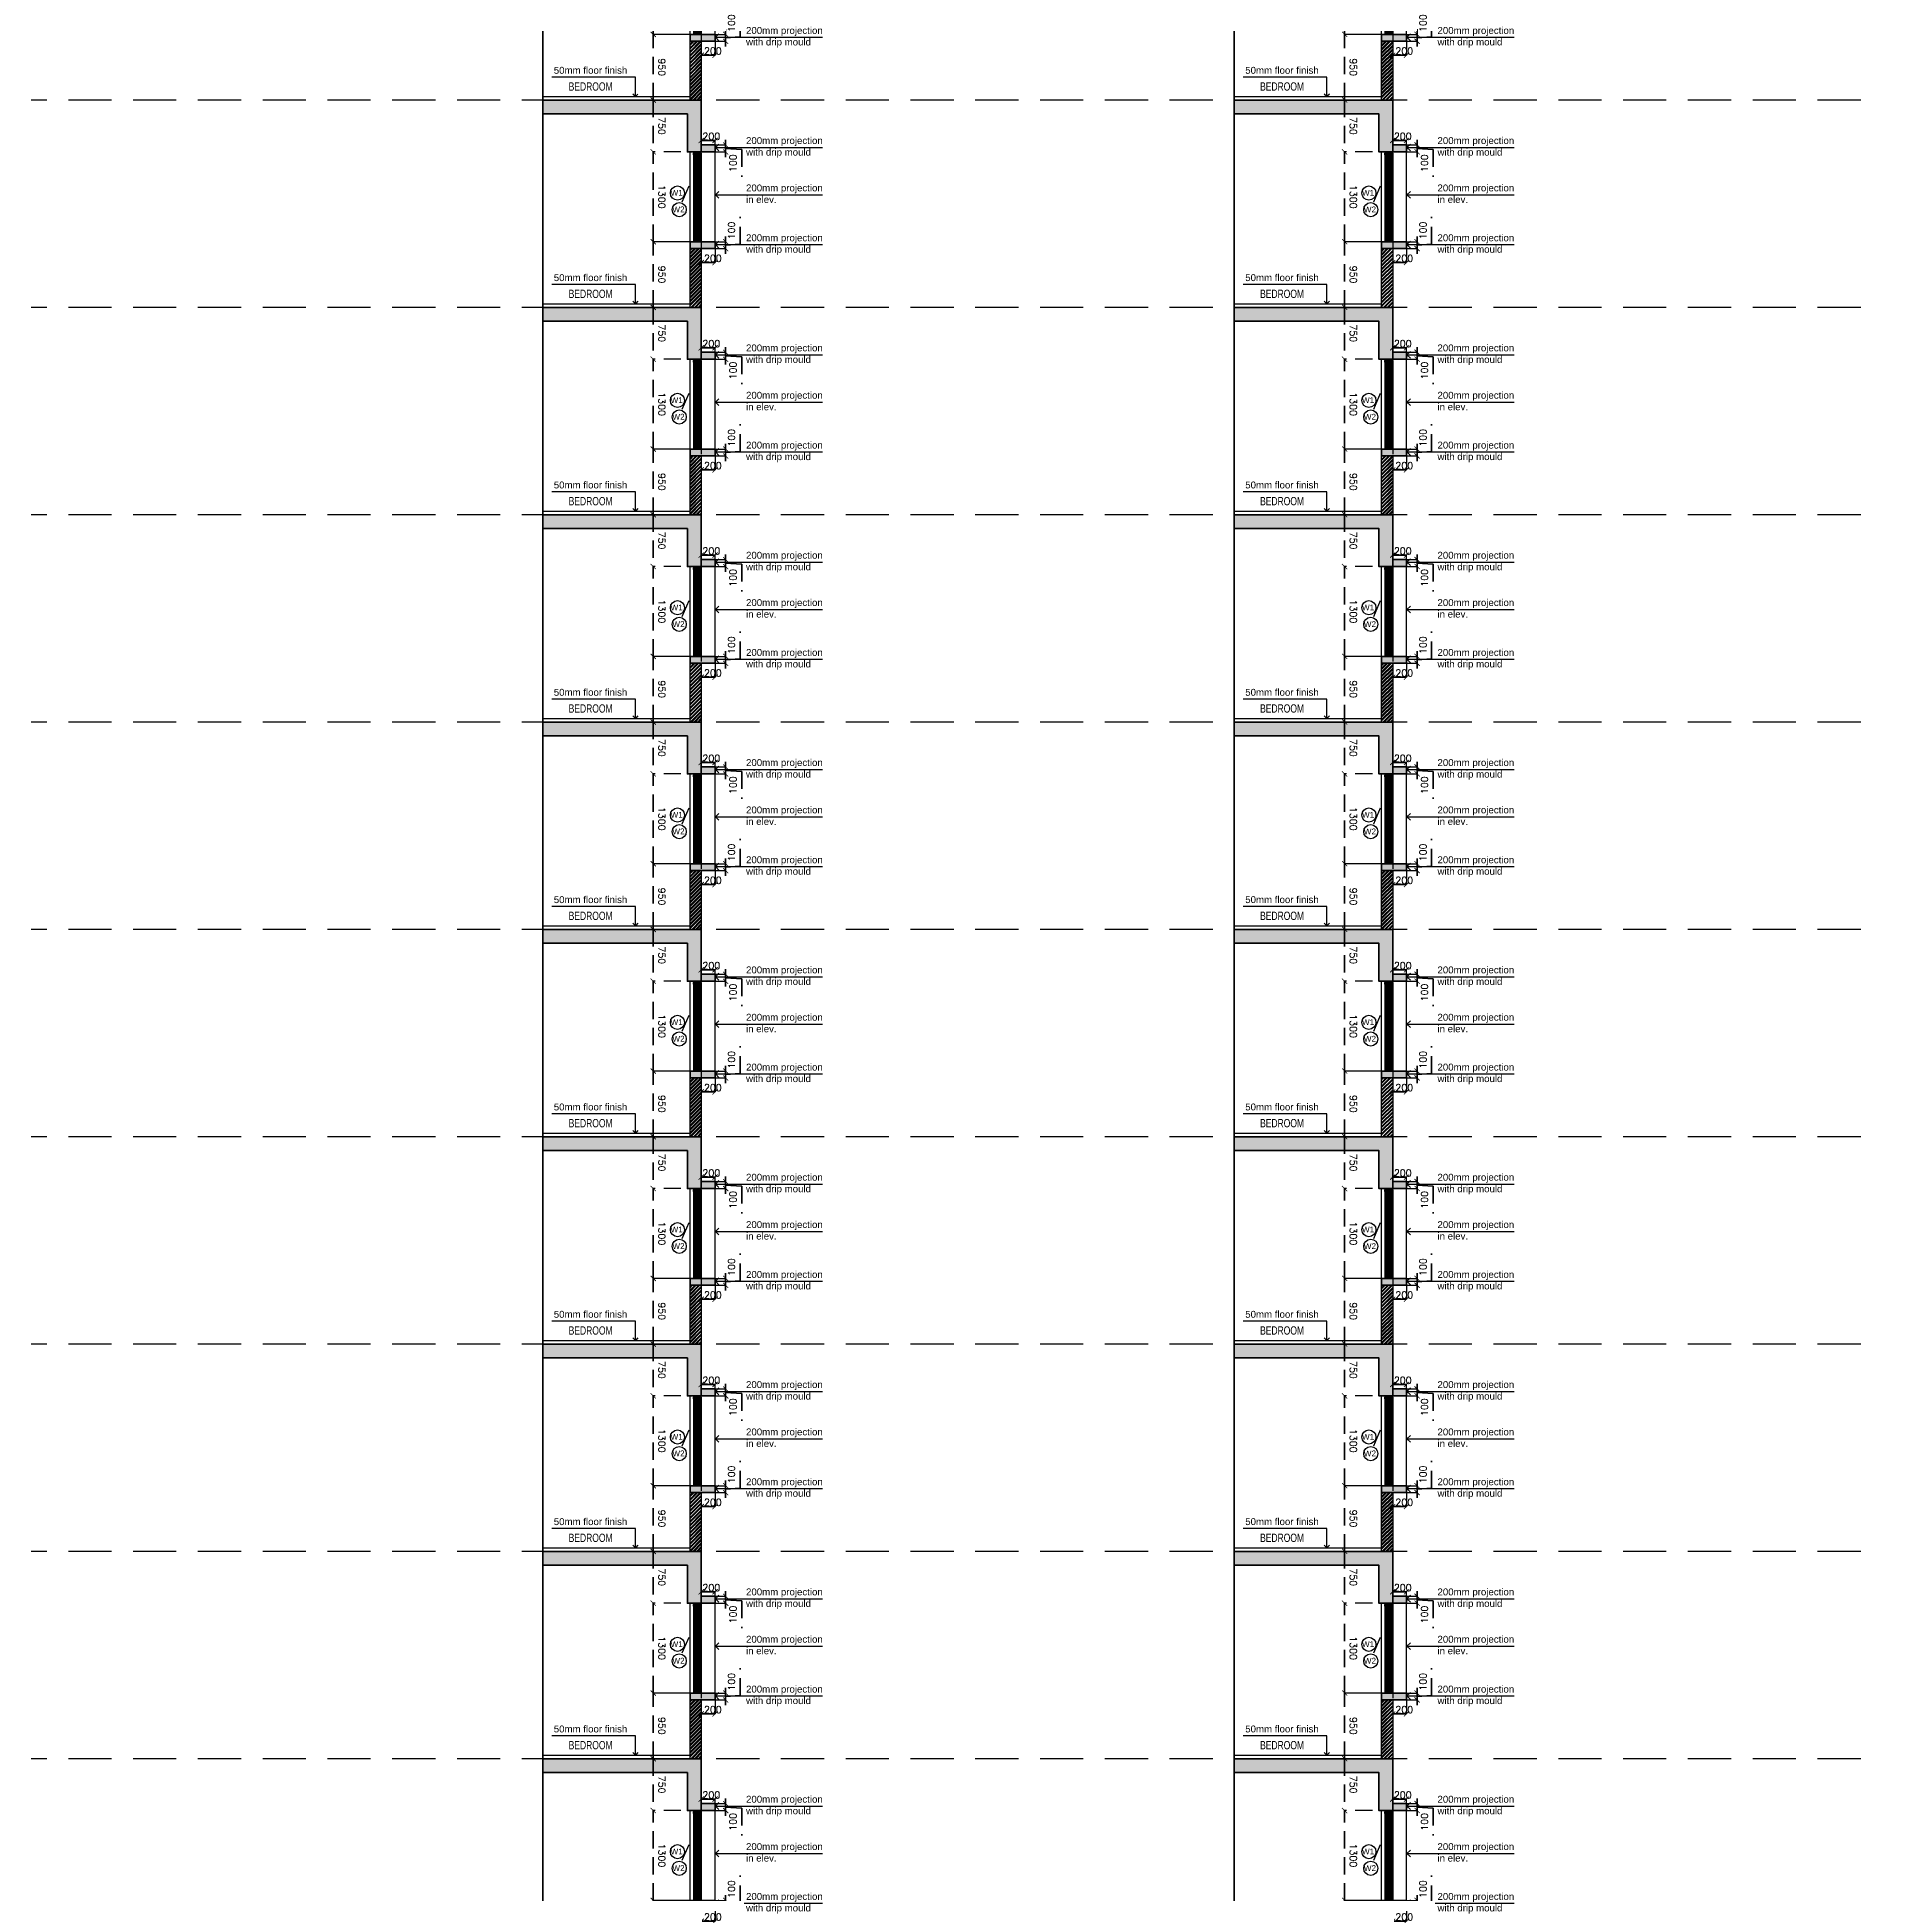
# Model space of a CAD drawing. Header units: millimetres. Extents: x 1066295 to 1300022, y -5734212 to -5454663.
# Drawn here: x 1173901 to 1200437, y -5536963 to -5510083 of the extents above; entities that cross this region are included whole.
import ezdxf
from ezdxf.enums import TextEntityAlignment as Align

# ---------------------------------------------------------------- set-up
doc = ezdxf.new("R2010")
doc.units = ezdxf.units.MM
doc.header["$LTSCALE"] = 1000
doc.header["$MEASUREMENT"] = 0
for name, pattern in [('AUDIT_D_120904163729-0', [0]), ('T9_PROFILE SECTIONS$0$HIDDEN2', [0.1875, 0.125, -0.0625]), ('T9_PROFILE SECTIONS$0$T8_PROFILE SECTIONS$0$AUDIT_D_120904163729-0', [0]), ('T9_PROFILE SECTIONS$0$T8_PROFILE SECTIONS$0$HIDDEN', [0.375, 0.25, -0.125]), ('T9_PROFILE SECTIONS$0$T8_PROFILE SECTIONS$0$PHANTOM2', [1.25, 0.625, -0.125, 0.125, -0.125, 0.125, -0.125])]:
    doc.linetypes.add(name, pattern=pattern)
doc.layers.get('0').update_dxf_attribs({"linetype": 'AUDIT_D_120904163729-0'})
for name, color, linetype in [('T9_PROFILE SECTIONS$0$LEVEL', 7, 'Continuous'), ('T9_PROFILE SECTIONS$0$T8_PROFILE SECTIONS$0$A-BUILDING LINE TURNS HERE', 252, 'T9_PROFILE SECTIONS$0$T8_PROFILE SECTIONS$0$PHANTOM2'), ('T9_PROFILE SECTIONS$0$T8_PROFILE SECTIONS$0$a-ele', 8, 'Continuous'), ('T9_PROFILE SECTIONS$0$T8_PROFILE SECTIONS$0$a-wall', 6, 'Continuous'), ('T9_PROFILE SECTIONS$0$T8_PROFILE SECTIONS$0$a-window', 5, 'Continuous'), ('T9_PROFILE SECTIONS$0$T8_PROFILE SECTIONS$0$ELEV 5', 8, 'Continuous'), ('T9_PROFILE SECTIONS$0$T8_PROFILE SECTIONS$0$F.F.L', 36, 'Continuous'), ('T9_PROFILE SECTIONS$0$T8_PROFILE SECTIONS$0$HATCH 150', 8, 'Continuous'), ('T9_PROFILE SECTIONS$0$T8_PROFILE SECTIONS$0$Leader', 2, 'T9_PROFILE SECTIONS$0$T8_PROFILE SECTIONS$0$AUDIT_D_120904163729-0'), ('T9_PROFILE SECTIONS$0$T8_PROFILE SECTIONS$0$TEXT ROOM', 7, 'Continuous'), ('T9_PROFILE SECTIONS$0$T8_PROFILE SECTIONS$0$TYPICAL UNITS$0$a-door-no', 104, 'Continuous')]:
    doc.layers.add(name, color=color, linetype=linetype)
for name, color, linetype, lineweight in [('T9_PROFILE SECTIONS$0$T8_PROFILE SECTIONS$0$A-DIMENSION', 2, 'Continuous', 35), ('T9_PROFILE SECTIONS$0$T8_PROFILE SECTIONS$0$A-SLAB', 3, 'Continuous', 35), ('T9_PROFILE SECTIONS$0$T8_PROFILE SECTIONS$0$a-Text', 4, 'Continuous', 0), ('T9_PROFILE SECTIONS$0$T8_PROFILE SECTIONS$0$NON-STRUCT -150', 230, 'Continuous', 30), ('T9_PROFILE SECTIONS$0$T8_PROFILE SECTIONS$0$R0-18-10-2014-T1-1st Podium Floor Plan$0$Text', 7, 'Continuous', 0)]:
    doc.layers.add(name, color=color, linetype=linetype, lineweight=lineweight)
doc.styles.add('T9_PROFILE SECTIONS$0$T8_PROFILE SECTIONS$0$ARIAL ARROW', font='arial.ttf')
doc.styles.add('T9_PROFILE SECTIONS$0$T8_PROFILE SECTIONS$0$Romans 1', font='romans.shx', dxfattribs={"height": 100})
doc.styles.add('T9_PROFILE SECTIONS$0$T8_PROFILE SECTIONS$0$RSP_TXT 500', font='swisscl.ttf', dxfattribs={"height": 250})
doc.styles.add('T9_PROFILE SECTIONS$0$T8_PROFILE SECTIONS$0$TYPICAL UNITS$0$LODHA STANDERD', font='sanss___.ttf')
doc.dimstyles.new('T9_PROFILE SECTIONS$0$T8_PROFILE SECTIONS$0$ALPINE S', dxfattribs={"dimscale": 0, "dimtxt": 100, "dimasz": 75, "dimexe": 0, "dimexo": 0, "dimgap": 75, "dimtad": 1, "dimdec": 0, "dimzin": 0, "dimdsep": 46, "dimtxsty": 'T9_PROFILE SECTIONS$0$T8_PROFILE SECTIONS$0$Romans 1', "dimblk": 'T9_PROFILE SECTIONS$0$T8_PROFILE SECTIONS$0$_ArchTick', "dimcen": 0.09, "dimclrd": 256, "dimclre": 256, "dimclrt": 7, "dimadec": 0, "dimazin": 0, "dimtfac": 1, "dimtdec": 0, "dimtofl": 0, "dimtmove": 1, "dimatfit": 0, "dimldrblk": 'T9_PROFILE SECTIONS$0$T8_PROFILE SECTIONS$0$_Open90', "dimfxl": 1, "dimtolj": 1, "dimtzin": 0, "dimarcsym": 0})

# ---------------------------------------------------------------- blocks, each defined once
blk = doc.blocks.new('T9_PROFILE SECTIONS$0$T8_PROFILE SECTIONS$0$_ArchTick')
at = {"color": 0, "linetype": 'ByBlock', "const_width": 0.15}
blk.add_lwpolyline([(-0.5, -0.5), (0.5, 0.5)], dxfattribs=at)
blk = doc.blocks.new('*D665')
at = {"layer": 'T9_PROFILE SECTIONS$0$T8_PROFILE SECTIONS$0$A-DIMENSION', "linetype": 'T9_PROFILE SECTIONS$0$T8_PROFILE SECTIONS$0$HIDDEN', "lineweight": -2, "transparency": 16777216}
for p, q in [((-27769.32056654687, 275611.6932517504), (-28171.10469285841, 275611.6932517504)), ((-27635.63877073093, 274661.7468171101), (-28171.10469285841, 274661.7468171101))]:
    blk.add_line(p, q, dxfattribs=at)
at = {"layer": 'T9_PROFILE SECTIONS$0$T8_PROFILE SECTIONS$0$A-DIMENSION', "linetype": 'T9_PROFILE SECTIONS$0$T8_PROFILE SECTIONS$0$HIDDEN', "transparency": 16777216}
blk.add_line((-28171.10469285841, 274661.7468171101), (-28171.10469285841, 275611.6932517504), dxfattribs=at)
at = {"layer": 'T9_PROFILE SECTIONS$0$T8_PROFILE SECTIONS$0$A-DIMENSION', "linetype": 'ByBlock', "transparency": 16777216, "xscale": 75, "yscale": 75, "zscale": 75}
for p, rotation in [((-28171.10469285841, 275611.6932517504), 90), ((-28171.10469285841, 274661.7468171101), 270)]:
    blk.add_blockref('T9_PROFILE SECTIONS$0$T8_PROFILE SECTIONS$0$_ArchTick', p, dxfattribs=dict(at, rotation=rotation))
at = {"layer": 'T9_PROFILE SECTIONS$0$T8_PROFILE SECTIONS$0$A-DIMENSION', "color": 7, "linetype": 'ByBlock', "transparency": 16777216, "insert": (-28046.10469285837, 275136.7200344303), "char_height": 100, "attachment_point": 5, "rotation": 270, "style": 'T9_PROFILE SECTIONS$0$T8_PROFILE SECTIONS$0$Romans 1'}
blk.add_mtext('\\A1;950', dxfattribs=at)
blk = doc.blocks.new('T9_PROFILE SECTIONS$0$T8_PROFILE SECTIONS$0$_Open90')
at = {"color": 0, "linetype": 'ByBlock', "lineweight": -2}
for p, q in [((0, 0), (-1, 0)), ((-0.5, 0.5), (0, 0)), ((0, 0), (-0.5, -0.5))]:
    blk.add_line(p, q, dxfattribs=at)
blk = doc.blocks.new('*D666')
at = {"layer": 'T9_PROFILE SECTIONS$0$T8_PROFILE SECTIONS$0$A-DIMENSION', "linetype": 'T9_PROFILE SECTIONS$0$T8_PROFILE SECTIONS$0$HIDDEN', "lineweight": -2, "transparency": 16777216}
for p, q in [((-27769.32056654687, 276911.6741476106), (-28171.10469285841, 276911.6741476106)), ((-27635.54069247446, 275611.6932517486), (-28171.10469285841, 275611.6932517486))]:
    blk.add_line(p, q, dxfattribs=at)
at = {"layer": 'T9_PROFILE SECTIONS$0$T8_PROFILE SECTIONS$0$A-DIMENSION', "linetype": 'T9_PROFILE SECTIONS$0$T8_PROFILE SECTIONS$0$HIDDEN', "transparency": 16777216}
blk.add_line((-28171.10469285841, 275611.6932517486), (-28171.10469285841, 276911.6741476106), dxfattribs=at)
at = {"layer": 'T9_PROFILE SECTIONS$0$T8_PROFILE SECTIONS$0$A-DIMENSION', "linetype": 'ByBlock', "transparency": 16777216, "xscale": 75, "yscale": 75, "zscale": 75}
for p, rotation in [((-28171.10469285841, 276911.6741476106), 90), ((-28171.10469285841, 275611.6932517486), 270)]:
    blk.add_blockref('T9_PROFILE SECTIONS$0$T8_PROFILE SECTIONS$0$_ArchTick', p, dxfattribs=dict(at, rotation=rotation))
at = {"layer": 'T9_PROFILE SECTIONS$0$T8_PROFILE SECTIONS$0$A-DIMENSION', "color": 7, "linetype": 'ByBlock', "transparency": 16777216, "insert": (-28046.10469285837, 276261.6836996796), "char_height": 100, "attachment_point": 5, "rotation": 270, "style": 'T9_PROFILE SECTIONS$0$T8_PROFILE SECTIONS$0$Romans 1'}
blk.add_mtext('\\A1;1300', dxfattribs=at)
blk = doc.blocks.new('*D667')
at = {"layer": 'T9_PROFILE SECTIONS$0$T8_PROFILE SECTIONS$0$A-DIMENSION', "linetype": 'T9_PROFILE SECTIONS$0$T8_PROFILE SECTIONS$0$HIDDEN', "lineweight": -2, "transparency": 16777216}
for p, q in [((-27769.3205652691, 274661.6741478117), (-28171.10469285841, 274661.6741478117)), ((-27769.3205652691, 273911.6741478117), (-28171.10469285841, 273911.6741478117))]:
    blk.add_line(p, q, dxfattribs=at)
at = {"layer": 'T9_PROFILE SECTIONS$0$T8_PROFILE SECTIONS$0$A-DIMENSION', "linetype": 'T9_PROFILE SECTIONS$0$T8_PROFILE SECTIONS$0$HIDDEN', "transparency": 16777216}
blk.add_line((-28171.10469285841, 274661.6741478117), (-28171.10469285841, 273911.6741478117), dxfattribs=at)
at = {"layer": 'T9_PROFILE SECTIONS$0$T8_PROFILE SECTIONS$0$A-DIMENSION', "linetype": 'ByBlock', "transparency": 16777216, "xscale": 75, "yscale": 75, "zscale": 75}
for p, rotation in [((-28171.10469285841, 274661.6741478117), 90), ((-28171.10469285841, 273911.6741478117), 270)]:
    blk.add_blockref('T9_PROFILE SECTIONS$0$T8_PROFILE SECTIONS$0$_ArchTick', p, dxfattribs=dict(at, rotation=rotation))
at = {"layer": 'T9_PROFILE SECTIONS$0$T8_PROFILE SECTIONS$0$A-DIMENSION', "color": 7, "linetype": 'ByBlock', "transparency": 16777216, "insert": (-28046.10469285837, 274286.6741478117), "char_height": 100, "attachment_point": 5, "rotation": 270, "style": 'T9_PROFILE SECTIONS$0$T8_PROFILE SECTIONS$0$Romans 1'}
blk.add_mtext('\\A1;750', dxfattribs=at)
blk = doc.blocks.new('T9_PROFILE SECTIONS$0$T8_PROFILE SECTIONS$0$TYPICAL UNITS$0$B-flat-33')
at = {"layer": 'T9_PROFILE SECTIONS$0$T8_PROFILE SECTIONS$0$TYPICAL UNITS$0$a-door-no'}
blk.add_ellipse((14107.61507096316, 1401.53111237858), major_axis=(0.02899166201322233, -181.0162510421596), ratio=0.9999894850701674, dxfattribs=at)
at = {"layer": 'T9_PROFILE SECTIONS$0$T8_PROFILE SECTIONS$0$TYPICAL UNITS$0$a-door-no', "style": 'T9_PROFILE SECTIONS$0$T8_PROFILE SECTIONS$0$TYPICAL UNITS$0$LODHA STANDERD', "oblique": 1.577147961390024e-05, "width": 0.9999894886737732}
blk.add_attdef('OP1', text='', height=149.9999997297267, rotation=0.7592242381622432, dxfattribs=at).set_placement((14117.02385249914, 1331.605178014608), align=Align.CENTER)
blk = doc.blocks.new('*D668')
at = {"layer": 'T9_PROFILE SECTIONS$0$T8_PROFILE SECTIONS$0$A-DIMENSION', "linetype": 'T9_PROFILE SECTIONS$0$T8_PROFILE SECTIONS$0$HIDDEN', "lineweight": -2, "transparency": 16777216}
for p, q in [((-27475.50532542029, 274011.6741474243), (-27475.50532542029, 274077.1584509583)), ((-27275.50532546639, 274011.6707433648), (-27275.50532546639, 274077.1584509583))]:
    blk.add_line(p, q, dxfattribs=at)
at = {"layer": 'T9_PROFILE SECTIONS$0$T8_PROFILE SECTIONS$0$A-DIMENSION', "linetype": 'T9_PROFILE SECTIONS$0$T8_PROFILE SECTIONS$0$HIDDEN', "transparency": 16777216}
blk.add_line((-27275.50532546639, 274077.1584509583), (-27475.50532542029, 274077.1584509583), dxfattribs=at)
at = {"layer": 'T9_PROFILE SECTIONS$0$T8_PROFILE SECTIONS$0$A-DIMENSION', "linetype": 'ByBlock', "transparency": 16777216, "xscale": 75, "yscale": 75, "zscale": 75, "rotation": 180}
blk.add_blockref('T9_PROFILE SECTIONS$0$T8_PROFILE SECTIONS$0$_ArchTick', (-27475.50532542029, 274077.1584509583), dxfattribs=at)
at = {"layer": 'T9_PROFILE SECTIONS$0$T8_PROFILE SECTIONS$0$A-DIMENSION', "linetype": 'ByBlock', "transparency": 16777216, "xscale": 75, "yscale": 75, "zscale": 75}
blk.add_blockref('T9_PROFILE SECTIONS$0$T8_PROFILE SECTIONS$0$_ArchTick', (-27275.50532546639, 274077.1584509583), dxfattribs=at)
at = {"layer": 'T9_PROFILE SECTIONS$0$T8_PROFILE SECTIONS$0$A-DIMENSION', "color": 7, "linetype": 'ByBlock', "transparency": 16777216, "insert": (-27329.63381849788, 274136.6741474243), "char_height": 100, "attachment_point": 5, "style": 'T9_PROFILE SECTIONS$0$T8_PROFILE SECTIONS$0$Romans 1'}
blk.add_mtext('\\A1;200', dxfattribs=at)
blk = doc.blocks.new('*D669')
at = {"layer": 'T9_PROFILE SECTIONS$0$T8_PROFILE SECTIONS$0$A-DIMENSION', "linetype": 'T9_PROFILE SECTIONS$0$T8_PROFILE SECTIONS$0$HIDDEN', "lineweight": -2, "transparency": 16777216}
for p, q in [((-27275.50532546639, 274011.6707433648), (-27122.3624618547, 274011.6707433648)), ((-27275.50532546639, 273911.6707433863), (-27122.3624618547, 273911.6707433863))]:
    blk.add_line(p, q, dxfattribs=at)
at = {"layer": 'T9_PROFILE SECTIONS$0$T8_PROFILE SECTIONS$0$A-DIMENSION', "linetype": 'T9_PROFILE SECTIONS$0$T8_PROFILE SECTIONS$0$HIDDEN', "transparency": 16777216}
for p, q in [((-27122.3624618547, 274011.6707433648), (-27122.3624618547, 274086.6707433648)), ((-27122.3624618547, 274011.6707433648), (-27122.3624618547, 273911.6707433863)), ((-27122.3624618547, 273961.6707433756), (-26890.49424350863, 273944.6201380091)), ((-27122.3624618547, 273911.6707433863), (-27122.3624618547, 273836.6707433863)), ((-26890.49424350863, 273944.6201380091), (-26890.49424350863, 273551.7629951519))]:
    blk.add_line(p, q, dxfattribs=at)
at = {"layer": 'T9_PROFILE SECTIONS$0$T8_PROFILE SECTIONS$0$A-DIMENSION', "linetype": 'ByBlock', "transparency": 16777216, "xscale": 75, "yscale": 75, "zscale": 75}
for p, rotation in [((-27122.3624618547, 274011.6707433648), 270), ((-27122.3624618547, 273911.6707433863), 90)]:
    blk.add_blockref('T9_PROFILE SECTIONS$0$T8_PROFILE SECTIONS$0$_ArchTick', p, dxfattribs=dict(at, rotation=rotation))
at = {"layer": 'T9_PROFILE SECTIONS$0$T8_PROFILE SECTIONS$0$A-DIMENSION', "color": 7, "linetype": 'ByBlock', "transparency": 16777216, "insert": (-27015.49424350867, 273748.1915665805), "char_height": 100, "attachment_point": 5, "rotation": 90, "style": 'T9_PROFILE SECTIONS$0$T8_PROFILE SECTIONS$0$Romans 1'}
blk.add_mtext('\\A1;100', dxfattribs=at)
blk = doc.blocks.new('*D670')
at = {"layer": 'T9_PROFILE SECTIONS$0$T8_PROFILE SECTIONS$0$A-DIMENSION', "linetype": 'T9_PROFILE SECTIONS$0$T8_PROFILE SECTIONS$0$HIDDEN', "lineweight": -2, "transparency": 16777216}
for p, q in [((-27475.53627683432, 275511.6985504543), (-27475.53627683432, 275309.8075978588)), ((-27275.53627688042, 275511.7019545138), (-27275.53627688042, 275309.8075978588))]:
    blk.add_line(p, q, dxfattribs=at)
at = {"layer": 'T9_PROFILE SECTIONS$0$T8_PROFILE SECTIONS$0$A-DIMENSION', "linetype": 'T9_PROFILE SECTIONS$0$T8_PROFILE SECTIONS$0$HIDDEN', "transparency": 16777216}
blk.add_line((-27275.53627688042, 275309.8075978588), (-27475.53627683432, 275309.8075978588), dxfattribs=at)
at = {"layer": 'T9_PROFILE SECTIONS$0$T8_PROFILE SECTIONS$0$A-DIMENSION', "linetype": 'ByBlock', "transparency": 16777216, "xscale": 75, "yscale": 75, "zscale": 75, "rotation": 180}
blk.add_blockref('T9_PROFILE SECTIONS$0$T8_PROFILE SECTIONS$0$_ArchTick', (-27475.53627683432, 275309.8075978588), dxfattribs=at)
at = {"layer": 'T9_PROFILE SECTIONS$0$T8_PROFILE SECTIONS$0$A-DIMENSION', "linetype": 'ByBlock', "transparency": 16777216, "xscale": 75, "yscale": 75, "zscale": 75}
blk.add_blockref('T9_PROFILE SECTIONS$0$T8_PROFILE SECTIONS$0$_ArchTick', (-27275.53627688042, 275309.8075978588), dxfattribs=at)
at = {"layer": 'T9_PROFILE SECTIONS$0$T8_PROFILE SECTIONS$0$A-DIMENSION', "color": 7, "linetype": 'ByBlock', "transparency": 16777216, "insert": (-27307.8833233458, 275372.5262603657), "char_height": 100, "attachment_point": 5, "style": 'T9_PROFILE SECTIONS$0$T8_PROFILE SECTIONS$0$Romans 1'}
blk.add_mtext('\\A1;200', dxfattribs=at)
blk = doc.blocks.new('*D671')
at = {"layer": 'T9_PROFILE SECTIONS$0$T8_PROFILE SECTIONS$0$A-DIMENSION', "linetype": 'T9_PROFILE SECTIONS$0$T8_PROFILE SECTIONS$0$HIDDEN', "transparency": 16777216}
for p, q in [((-26912.95859148582, 275578.4010368502), (-26912.95859148582, 275971.2581797073)), ((-27122.39341326873, 275611.7019544924), (-27122.39341326873, 275686.7019544924)), ((-27122.39341326873, 275511.7019545138), (-27122.39341326873, 275611.7019544924)), ((-27122.39341326873, 275561.7019545031), (-26912.95859148582, 275578.4010368502)), ((-27122.39341326873, 275511.7019545138), (-27122.39341326873, 275436.7019545138))]:
    blk.add_line(p, q, dxfattribs=at)
at = {"layer": 'T9_PROFILE SECTIONS$0$T8_PROFILE SECTIONS$0$A-DIMENSION', "linetype": 'T9_PROFILE SECTIONS$0$T8_PROFILE SECTIONS$0$HIDDEN', "lineweight": -2, "transparency": 16777216}
for p, q in [((-27275.53627688042, 275611.7019544924), (-27122.39341326873, 275611.7019544924)), ((-27275.53627688042, 275511.7019545138), (-27122.39341326873, 275511.7019545138))]:
    blk.add_line(p, q, dxfattribs=at)
at = {"layer": 'T9_PROFILE SECTIONS$0$T8_PROFILE SECTIONS$0$A-DIMENSION', "linetype": 'ByBlock', "transparency": 16777216, "xscale": 75, "yscale": 75, "zscale": 75}
for p, rotation in [((-27122.39341326873, 275611.7019544924), 270), ((-27122.39341326873, 275511.7019545138), 90)]:
    blk.add_blockref('T9_PROFILE SECTIONS$0$T8_PROFILE SECTIONS$0$_ArchTick', p, dxfattribs=dict(at, rotation=rotation))
at = {"layer": 'T9_PROFILE SECTIONS$0$T8_PROFILE SECTIONS$0$A-DIMENSION', "color": 7, "linetype": 'ByBlock', "transparency": 16777216, "insert": (-27037.95859148586, 275774.8296082788), "char_height": 100, "attachment_point": 5, "rotation": 90, "style": 'T9_PROFILE SECTIONS$0$T8_PROFILE SECTIONS$0$Romans 1'}
blk.add_mtext('\\A1;100', dxfattribs=at)
blk = doc.blocks.new('T9_PROFILE SECTIONS$0$T8_PROFILE SECTIONS$0$RG')
at = {"layer": 'T9_PROFILE SECTIONS$0$T8_PROFILE SECTIONS$0$HATCH 150'}
h = blk.add_hatch(dxfattribs=at)
h.set_pattern_fill('ACET-2D-AR-SAND', color=8, scale=10, angle=360)
h.set_pattern_definition([(37.50000000000001, (-5699349.478070971, -1166803.165697706), (-9.539291592566649, 12.43184684236365), [0, -15.2, 0, -17, 0, -16.25]), (7.499999999999982, (-5699349.478070971, -1166803.165697706), (-3.350607354288714, 25.45038959146572), [0, -8.2, 0, -13.7, 0, -5.25]), (327.5, (-5699361.77807097, -1166803.165697706), (9.01588742805972, 14.15210846074024), [0, -5.000000000000001, 0, -18, 0, -23.5]), (317.5, (-5699361.77807097, -1166803.165697706), (18.09230575994739, 19.74428707977512), [0, -2.499999999999998, 0, -11.79999999999999, 0, -13.49999999999999])])
h.paths.add_polyline_path([(-27275.53649486299, 275611.6999417106), (-27635.64029894839, 275611.6932491651), (-27635.63983597956, 275511.7002851069), (-27275.53627688042, 275511.7019545138)])
h.paths.add_polyline_path([(-27475.50567399035, 274011.6741474243), (-27275.50565702352, 274011.6741474243), (-27275.50565702352, 273911.6741474029), (-27475.50567399035, 273911.6741474029)])
h = blk.add_hatch(color=8, dxfattribs=at)
h.dxf.hatch_style = 1
h.paths.add_polyline_path([(-29770.42088264949, 274661.674147821), (-27475.53119019954, 274661.7522672703), (-27475.50565709337, 273911.6741474308), (-27675.53629387147, 273911.6741474587), (-27675.53629387147, 274461.6741478117), (-29770.42086402676, 274461.674147821)])
at = {"layer": 'T9_PROFILE SECTIONS$0$T8_PROFILE SECTIONS$0$NON-STRUCT -150'}
h = blk.add_hatch(dxfattribs=at)
h.set_pattern_fill('ACET-2D-ANSI32', color=8, scale=100, angle=359.9999999999999)
h.set_pattern_definition([(44.99999999999994, (-5699349.478070971, -1166803.165697706), (-26.5165042944955, 26.51650429449556), []), (44.99999999999994, (-5699331.80040147, -1166803.165697706), (-26.5165042944955, 26.51650429449556), [])])
h.paths.add_polyline_path([(-27475.53119019954, 274661.7522672703), (-27635.63877073093, 274661.7522672703), (-27635.63877073093, 275511.6999417106), (-27475.53119019954, 275511.6999417106)])
at = {"layer": 'T9_PROFILE SECTIONS$0$T8_PROFILE SECTIONS$0$a-ele'}
blk.add_lwpolyline([(-27635.67508086259, 275611.6932517504), (-27635.67508086259, 276911.6734584039)], dxfattribs=at)
at = {"layer": 'T9_PROFILE SECTIONS$0$T8_PROFILE SECTIONS$0$A-SLAB', "linetype": 'ByBlock'}
for points in [[(-27275.53649486299, 275611.6999417106), (-27635.64029894839, 275611.6932491651), (-27635.63983597956, 275511.7002851069), (-27275.53627688042, 275511.7019545138)], [(-29770.42088264949, 274661.674147821), (-27475.53119019954, 274661.7522672703), (-27475.50565709337, 273911.6741474308), (-27675.53629387147, 273911.6741474587), (-27675.53629387147, 274461.6741478117), (-29770.42086402676, 274461.674147821)], [(-27475.50567399035, 274011.6741474243), (-27275.50565702352, 274011.6741474243), (-27275.50565702352, 273911.6741474029), (-27475.50567399035, 273911.6741474029)]]:
    blk.add_lwpolyline(points, close=True, dxfattribs=at)
at = {"layer": 'T9_PROFILE SECTIONS$0$T8_PROFILE SECTIONS$0$a-wall', "linetype": 'ByBlock'}
blk.add_lwpolyline([(-27475.53119019954, 274661.7522672703), (-27635.63877073093, 274661.7522672703), (-27635.63877073093, 275511.6999417106), (-27475.53119019954, 275511.6999417106)], close=True, dxfattribs=at)
at = {"layer": 'T9_PROFILE SECTIONS$0$T8_PROFILE SECTIONS$0$a-window', "color": 1}
for p, q in [((-27588.09075964033, 276866.6741143009), (-27588.09075964033, 275656.6965606138)), ((-27550.59075964033, 276866.6741143009), (-27550.59075964033, 275656.6965606129)), ((-27550.59075964033, 276866.6741143009), (-27550.59075964033, 275656.6965606138)), ((-27513.09075964033, 276866.6741143009), (-27513.09075964033, 275656.6965606129))]:
    blk.add_line(p, q, dxfattribs=at)
at = {"layer": 'T9_PROFILE SECTIONS$0$T8_PROFILE SECTIONS$0$a-window', "color": 5}
for p, q in [((-27573.8657596407, 276866.6741143009), (-27573.86575963977, 275656.6965606138)), ((-27563.86575963977, 276866.6741143009), (-27563.86575963977, 275656.6965606147)), ((-27536.3657596407, 276866.6741143009), (-27536.36575963977, 275656.6965606138)), ((-27526.36575963977, 276866.6741143009), (-27526.36575963977, 275656.6965606147))]:
    blk.add_line(p, q, dxfattribs=at)
at = {"layer": 'T9_PROFILE SECTIONS$0$T8_PROFILE SECTIONS$0$a-window', "color": 250}
for p, q in [((-27498.8657596407, 276866.6741143009), (-27498.86575963977, 275656.6965606129)), ((-27488.8657596407, 276866.6741143009), (-27488.86575963977, 275656.6965606129)), ((-27475.59075964033, 276866.6741143009), (-27475.59075964033, 275656.6965606147))]:
    blk.add_line(p, q, dxfattribs=at)
at = {"layer": 'T9_PROFILE SECTIONS$0$T8_PROFILE SECTIONS$0$a-window', "color": 4}
for points in [[(-27475.5907596394, 276891.6741142999), (-27475.5907596394, 276911.6741142999), (-27588.09075964033, 276911.6741143009), (-27588.09075964033, 276891.6741143009)], [(-27573.8657596407, 276866.6741143009), (-27588.09075964033, 276866.6741143009), (-27588.09075964033, 276891.6741143009), (-27550.59075964033, 276891.6741143009), (-27550.59075964033, 276866.6741143009), (-27563.86575963977, 276866.6741143009), (-27563.8657596407, 276872.6741143009), (-27573.8657596407, 276872.6741143009)], [(-27536.3657596407, 276866.6741143009), (-27550.59075964033, 276866.6741143009), (-27550.59075964033, 276891.6741143009), (-27513.09075964033, 276891.6741143009), (-27513.09075964033, 276866.6741143009), (-27526.36575963977, 276866.6741143009), (-27526.3657596407, 276872.6741143009), (-27536.3657596407, 276872.6741143009)], [(-27498.8657596407, 276866.6741143009), (-27513.09075964033, 276866.6741143009), (-27513.09075964033, 276891.6741143009), (-27475.5907596394, 276891.6741142999), (-27475.59075964033, 276866.6741143009), (-27488.8657596407, 276866.6741143009), (-27488.8657596407, 276872.6741143009), (-27498.8657596407, 276872.6741143009)], [(-27573.86575963977, 275656.6965606138), (-27588.09075964033, 275656.6965606138), (-27588.09075964033, 275631.6965606129), (-27550.59075964033, 275631.6965606129), (-27550.59075964033, 275656.6965606129), (-27563.86575963977, 275656.6965606129), (-27563.86575963977, 275650.6965606138), (-27573.8657596407, 275650.6965606138)], [(-27475.59075964033, 275611.6965912664), (-27475.59075964033, 275631.6965912664), (-27588.09075964033, 275631.6965606129), (-27588.09075964033, 275611.6965606129)], [(-27536.36575963977, 275656.6965606138), (-27550.59075964033, 275656.6965606138), (-27550.59075964033, 275631.6965606129), (-27513.09075964033, 275631.6965606129), (-27513.09075964033, 275656.6965606129), (-27526.36575963977, 275656.6965606129), (-27526.36575963977, 275650.6965606138), (-27536.3657596407, 275650.6965606138)], [(-27498.86575963977, 275656.6965606129), (-27513.09075964033, 275656.6965606129), (-27513.09075964033, 275631.6965606129), (-27475.59075964033, 275631.6965606129), (-27475.59075964033, 275656.6965606129), (-27488.86575963977, 275656.6965606129), (-27488.8657596407, 275650.6965606129), (-27498.86575963977, 275650.6965606129)]]:
    blk.add_lwpolyline(points, close=True, dxfattribs=at)
at = {"layer": 'T9_PROFILE SECTIONS$0$T8_PROFILE SECTIONS$0$ELEV 5', "ltscale": 0.7}
blk.add_lwpolyline([(-27275.53649486299, 275611.6999417106), (-27275.53649486299, 276911.6741175344)], dxfattribs=at)
at = {"layer": 'T9_PROFILE SECTIONS$0$T8_PROFILE SECTIONS$0$F.F.L', "linetype": 'Continuous', "ltscale": 0.1}
blk.add_lwpolyline([(-29770.42087333999, 274711.6741482355), (-27635.50565700303, 274711.6741482355)], dxfattribs=at)
at = {"layer": 'T9_PROFILE SECTIONS$0$T8_PROFILE SECTIONS$0$TEXT ROOM', "ltscale": 0.1}
blk.add_line((-27750.01450756053, 276191.1124380222), (-27651.44116023509, 276419.7263918715), dxfattribs=at)
ref = blk.add_blockref('T9_PROFILE SECTIONS$0$T8_PROFILE SECTIONS$0$TYPICAL UNITS$0$B-flat-33', (-35755.66633565677, 275527.8699269863), dxfattribs=dict(at, xscale=0.5625, yscale=0.5625, zscale=0.5625))
ref.add_attrib('OP1', 'W1', dxfattribs={"layer": 'T9_PROFILE SECTIONS$0$T8_PROFILE SECTIONS$0$TYPICAL UNITS$0$a-door-no', "height": 84.37499984797128, "rotation": 0.7592242470770336, "style": 'T9_PROFILE SECTIONS$0$T8_PROFILE SECTIONS$0$TYPICAL UNITS$0$LODHA STANDERD', "oblique": 1.577147961390024e-05, "width": 0.9999894886737734}).set_placement((-27830.69534133701, 276276.6877343347), align=Align.CENTER)
ref = blk.add_blockref('T9_PROFILE SECTIONS$0$T8_PROFILE SECTIONS$0$TYPICAL UNITS$0$B-flat-33', (-35729.18365941988, 275287.3862130744), dxfattribs=dict(at, xscale=0.5625, yscale=0.5625, zscale=0.5625))
ref.add_attrib('OP1', 'W2', dxfattribs={"layer": 'T9_PROFILE SECTIONS$0$T8_PROFILE SECTIONS$0$TYPICAL UNITS$0$a-door-no', "height": 84.37499984797128, "rotation": 0.7592242470770336, "style": 'T9_PROFILE SECTIONS$0$T8_PROFILE SECTIONS$0$TYPICAL UNITS$0$LODHA STANDERD', "oblique": 1.577147961390024e-05, "width": 0.9999894886737734}).set_placement((-27804.21266510012, 276036.2040204229), align=Align.CENTER)
at = {"layer": 'T9_PROFILE SECTIONS$0$T8_PROFILE SECTIONS$0$a-Text', "insert": (-28758.62461597356, 274917.7809780287), "char_height": 120, "width": 1106.247748976808, "attachment_point": 3, "style": 'T9_PROFILE SECTIONS$0$T8_PROFILE SECTIONS$0$RSP_TXT 500'}
blk.add_mtext('BEDROOM', dxfattribs=at)
at = {"layer": 'T9_PROFILE SECTIONS$0$T8_PROFILE SECTIONS$0$R0-18-10-2014-T1-1st Podium Floor Plan$0$Text', "char_height": 100, "width": 1133.401091405184, "style": 'T9_PROFILE SECTIONS$0$T8_PROFILE SECTIONS$0$ARIAL ARROW'}
for s, insert, attachment_point in [('200mm projection with drip mould\\P  ', (-26827.3675026712, 277125.0011537783), 1), ('200mm projection in elev.  ', (-26827.3675026712, 276439.9362911377), 1), ('200mm projection with drip mould\\P  ', (-26827.3675026712, 275718.5523357382), 1), ('50mm floor finish   ', (-28545.94480354874, 275141.9900629651), 3)]:
    blk.add_mtext(s, dxfattribs=dict(at, insert=insert, attachment_point=attachment_point))
at = {"layer": 'T9_PROFILE SECTIONS$0$T8_PROFILE SECTIONS$0$A-DIMENSION', "linetype": 'ByBlock'}
for base, p1, p2, picture, middle in [((-28171.10469285841, 276911.6741476106), (-27635.54069247446, 275611.6932517486, -0.01002673903355067), (-27769.32056654687, 276911.6741476106, -0.02024711970129645), '*D666', (-28046.10469285841, 276261.6836996796)), ((-28171.10469285841, 275611.6932517504), (-27635.63877073093, 274661.7468171101, -0.03027385873484712), (-27769.32056654687, 275611.6932517504, -0.02024711970129645), '*D665', (-28046.10469285841, 275136.7200344303)), ((-28171.10469285841, 273911.6741478117), (-27769.3205652691, 274661.6741478117, -0.01002673903355064), (-27769.3205652691, 273911.6741478117, -0.01002673903355064), '*D667', (-28046.10469285841, 274286.6741478117))]:
    dim = blk.add_linear_dim(base=base, p1=p1, p2=p2, angle=90, dimstyle='T9_PROFILE SECTIONS$0$T8_PROFILE SECTIONS$0$ALPINE S', override={"dimscale": 1, "dimfxl": 5, "dimlwd": 65535, "dimarcsym": 1}, dxfattribs=at)
    dim.commit()
    dim.dimension.update_dxf_attribs({"geometry": picture, "text_midpoint": middle})
for base, p1, p2, angle, picture, middle in [((-27122.39341326873, 275611.7019544924), (-27275.53627688042, 275511.7019545138), (-27275.53627688042, 275611.7019544924, -0.0001936416341929113), 270, '*D671', (-26912.95859148586, 275653.4010368502)), ((-27122.3624618547, 273911.6707433863), (-27275.50532546639, 274011.6707433648), (-27275.50532546639, 273911.6707433863, -0.0001936416341929113), 90, '*D669', (-26890.49424350867, 273869.6201380091))]:
    dim = blk.add_linear_dim(base=base, p1=p1, p2=p2, angle=angle, dimstyle='T9_PROFILE SECTIONS$0$T8_PROFILE SECTIONS$0$ALPINE S', override={"dimscale": 1, "dimfxl": 5, "dimlwd": 65535, "dimarcsym": 1}, dxfattribs=at)
    dim.commit()
    dim.dimension.update_dxf_attribs({"geometry": picture, "text_midpoint": middle, "dimtype": 128})
for base, p1, p2, picture, middle in [((-27475.53627683432, 275309.8075978588), (-27275.53627688042, 275511.7019545138, -0.0001936416341929113), (-27475.53627683432, 275511.6985504543), '*D670', (-27307.8833233458, 275247.5262603657)), ((-27475.50532542029, 274077.1584509583), (-27275.50532546639, 274011.6707433648, -0.0001936416341929113), (-27475.50532542029, 274011.6741474243), '*D668', (-27329.63381849788, 274011.6741474243))]:
    dim = blk.add_linear_dim(base=base, p1=p1, p2=p2, dimstyle='T9_PROFILE SECTIONS$0$T8_PROFILE SECTIONS$0$ALPINE S', override={"dimscale": 1, "dimfxl": 5, "dimlwd": 65535, "dimarcsym": 1}, dxfattribs=at)
    dim.commit()
    dim.dimension.update_dxf_attribs({"geometry": picture, "text_midpoint": middle, "dimtype": 128})
at = {"layer": 'T9_PROFILE SECTIONS$0$T8_PROFILE SECTIONS$0$Leader'}
for points, override in [([(-27269.97907851171, 276975.6047280133), (-26827.36750267213, 276975.6047280133), (-25719.14281952241, 276975.6047280133)], {"dimscale": 1, "dimasz": 100, "dimtad": 0}), ([(-27269.97907851171, 276290.5398653727), (-26827.36750267213, 276290.5398653727), (-25719.14281952241, 276290.5398653727)], {"dimscale": 1, "dimasz": 100, "dimtad": 0}), ([(-27269.97907851171, 275569.1559099732), (-26827.36750267213, 275569.1559099732), (-25719.14281952241, 275569.1559099732)], {"dimscale": 1, "dimasz": 100, "dimtad": 0}), ([(-28429.30833218875, 274711.6741485493), (-28429.30833215243, 274992.5936372001), (-29637.92694137129, 274992.5936372001)], {"dimscale": 1, "dimtad": 0})]:
    blk.add_leader(points, dimstyle='T9_PROFILE SECTIONS$0$T8_PROFILE SECTIONS$0$ALPINE S', override=override, dxfattribs=at)
blk = doc.blocks.new('T9_PROFILE SECTIONS')
at = {"layer": 'T9_PROFILE SECTIONS$0$LEVEL', "color": 8, "linetype": 'T9_PROFILE SECTIONS$0$HIDDEN2', "ltscale": 5}
for p, q in [((1261097.594794433, -5508595.054031526, -0.0100267390335524), (1103452.47420399, -5508595.054031526, -0.0100267390335524)), ((1261097.594794433, -5511595.054031526, -0.0100267390335524), (1103452.474203671, -5511595.054031526, -0.0100267390335524)), ((1261097.594794433, -5514595.054031526, -0.0100267390335524), (1103452.474203351, -5514595.054031526, -0.0100267390335524)), ((1261097.594794433, -5520595.054031526, -0.0100267390335524), (1103452.474202713, -5520595.054031526, -0.0100267390335524)), ((1261097.594794433, -5523595.054031526, -0.0100267390335524), (1103452.474202393, -5523595.054031526, -0.0100267390335524)), ((1261097.594794433, -5526595.054031526, -0.0100267390335524), (1103452.474202073, -5526595.054031526, -0.0100267390335524)), ((1261097.594794433, -5529595.054031526, -0.0100267390335524), (1103452.474201755, -5529595.054031526, -0.0100267390335524))]:
    blk.add_line(p, q, dxfattribs=at)
at = {"layer": 'T9_PROFILE SECTIONS$0$LEVEL', "color": 1, "linetype": 'T9_PROFILE SECTIONS$0$HIDDEN2', "ltscale": 5}
for p, q in [((1261097.594794433, -5517595.054031526, -0.0100267390335524), (1103452.474203032, -5517595.054031526, -0.0100267390335524)), ((1261097.594794433, -5532595.054031526, -0.0100267390335524), (1103452.474201436, -5532595.054031526, -0.0100267390335524))]:
    blk.add_line(p, q, dxfattribs=at)
at = {"layer": 'T9_PROFILE SECTIONS$0$T8_PROFILE SECTIONS$0$A-BUILDING LINE TURNS HERE', "ltscale": 2}
for p, q in [((1185256.62143424, -5454968.320605253, -0.01002673904352441), (1185256.62143424, -5549767.871344726, -0.01002673904352441)), ((1195262.704714643, -5454968.320605253, -0.01002673904352441), (1195262.704714643, -5549767.871344726, -0.01002673904352441))]:
    blk.add_line(p, q, dxfattribs=at)
at = {"layer": 'T9_PROFILE SECTIONS$0$T8_PROFILE SECTIONS$0$A-SLAB', "linetype": 'ByBlock', "elevation": -0.02005347807707505}
for points in [[(1182961.726636441, -5456861.47906871), (1182961.726636441, -5503985.199056651), (1182757.349710171, -5503985.199056651), (1182757.349710171, -5504063.658615435), (1183317.601766448, -5504063.658615435), (1183317.601766448, -5504178.695497747), (1182961.726636441, -5504178.695497747), (1182961.726636441, -5545933.661792387)], [(1192967.809916844, -5456861.47906871), (1192967.809916844, -5503985.199056651), (1192763.432990575, -5503985.199056651), (1192763.432990575, -5504063.658615435), (1193323.685046851, -5504063.658615435), (1193323.685046851, -5504178.695497747), (1192967.809916844, -5504178.695497747), (1192967.809916844, -5545933.661792387)]]:
    blk.add_lwpolyline(points, dxfattribs=at)
at = {"linetype": 'ByBlock'}
for p in [(1212732.147499191, -5783256.728185916, -0.01002673904352441), (1222738.230779594, -5783256.728185916, -0.01002673904352441), (1212732.147499191, -5786256.728185916, -0.01002673904352441), (1222738.230779594, -5786256.728185916, -0.01002673904352441), (1212732.147499191, -5789256.728185916, -0.01002673904352441), (1222738.230779594, -5789256.728185916, -0.01002673904352441), (1212732.14749472, -5792256.728185916, -0.01002673904352441), (1222738.230775123, -5792256.728185916, -0.01002673904352441), (1212732.147495359, -5795256.728185916, -0.01002673904352441), (1222738.230775762, -5795256.728185916, -0.01002673904352441), (1212732.147499191, -5798256.728185916, -0.01002673904352441), (1222738.230779594, -5798256.728185916, -0.01002673904352441), (1212732.147499191, -5801256.728185916, -0.01002673904352441), (1222738.230779594, -5801256.728185916, -0.01002673904352441), (1212732.147497275, -5804256.728185916, -0.01002673904352441), (1222738.230777678, -5804256.728185916, -0.01002673904352441), (1212732.147499191, -5807256.728185916, -0.01002673904352441), (1222738.230779594, -5807256.728185916, -0.01002673904352441), (1212732.147499191, -5810256.728185916, -0.01002673904352441), (1222738.230779594, -5810256.728185916, -0.01002673904352441)]:
    blk.add_blockref('T9_PROFILE SECTIONS$0$T8_PROFILE SECTIONS$0$RG', p, dxfattribs=at)

msp = doc.modelspace()

# ---------------------------------------------------------------- block references
at = {"linetype": 'ByBlock'}
msp.add_blockref('T9_PROFILE SECTIONS', (-1745.208350555273, -2398.398782938719, 0.3917381798181951), dxfattribs=at)

doc.saveas('drawing.dxf')
